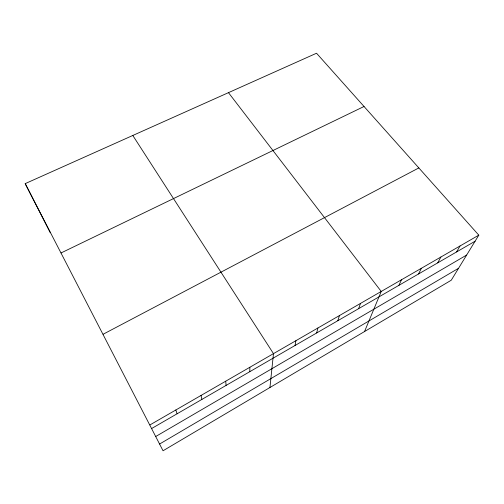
<?xml version="1.0" encoding="UTF-8"?>
<svg xmlns="http://www.w3.org/2000/svg" width="504" height="504" viewBox="0 0 504 504"><rect width="100%" height="100%" fill="white"/><g stroke="black" fill="none" stroke-linecap="round" stroke-linejoin="round"><path stroke-width="0.76" d="M249.795 371.687L249.858 367.265M269.942 387.507L273.477 353.632L132.804 135.469M295.054 345.479L295.917 340.685M316.663 332.968L317.904 327.997M337.844 320.702L339.444 315.567M358.609 308.675L360.549 303.389M364.543 331.531L381.232 291.451L228.469 92.648M398.935 285.321L401.512 279.745M418.522 273.981L421.401 268.273M437.73 262.855L440.899 257.015M456.586 251.943L460.032 245.977M478.8 235.148L451.256 280.224L163.038 450.765L25.2 183.632L316.531 53.235L478.8 235.148L150.016 424.885M159.636 444.005L458.552 268.286M155.831 436.445L466.628 255.062M151.798 428.431L475.083 241.227M103.125 334.246L418.837 167.927M61.06 252.945L364.033 106.489M25.2 183.632L50.318 232.785M175.82 409.991L177.112 413.778M201.046 395.432L201.865 399.439M225.723 381.194L226.088 385.415"/></g></svg>
